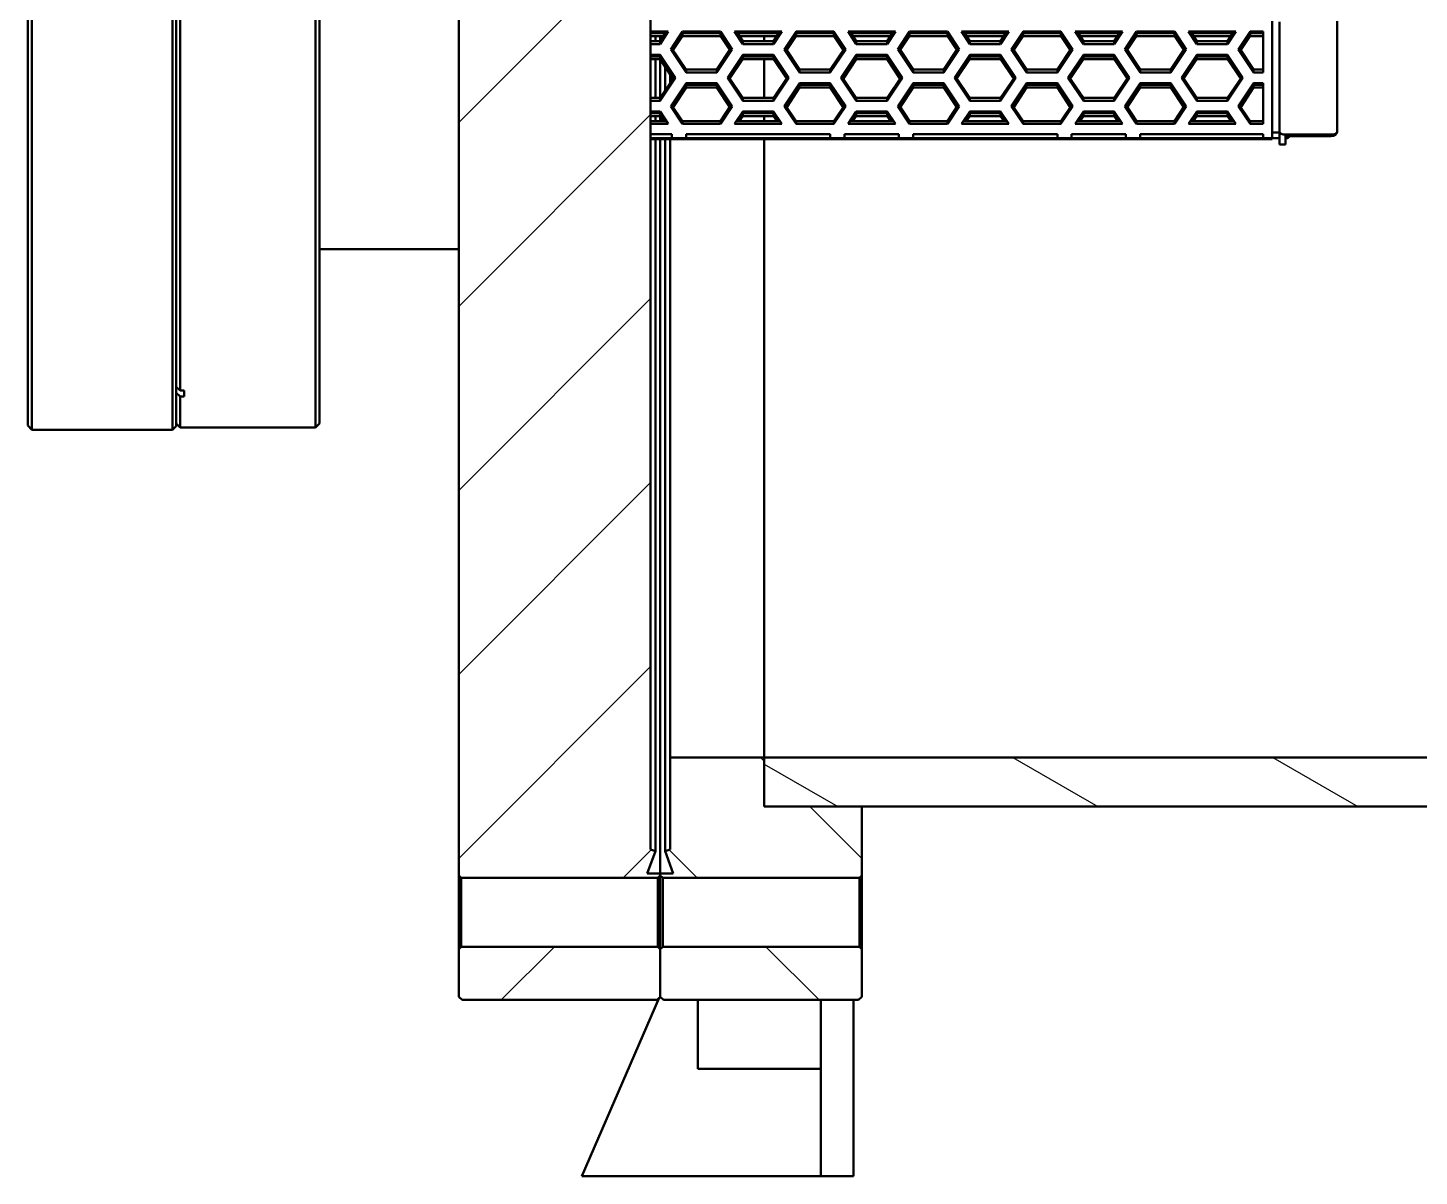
# Model space of a CAD drawing. Header units: millimetres. Extents: x 0 to 420, y 0 to 297.
# Drawn here: x 197.85 to 231.81, y 191.63 to 219.65 of the extents above; entities that cross this region are included whole.
import ezdxf

# ---------------------------------------------------------------- set-up
doc = ezdxf.new("R2010")
doc.units = ezdxf.units.MM
doc.header["$LTSCALE"] = 0.75
doc.layers.add('Hatching', color=7, linetype='Continuous', lineweight=25)
doc.layers.add('Visible', color=7, linetype='Continuous', lineweight=50)

msp = doc.modelspace()

# ---------------------------------------------------------------- hatches: boundary and pattern name
at = {"layer": 'Hatching'}
h = msp.add_hatch(dxfattribs=at)
h.set_pattern_fill('ANSI31', color=256, angle=105, style=0)
h.paths.add_polyline_path([(244.6857, 200.651), (244.6857, 201.851), (215.8257, 201.851), (215.8257, 200.651), (218.2057, 200.651)], flags=0)
h.paths.add_polyline_path([(265.8857, 201.851), (265.8857, 200.651), (292.3657, 200.651), (294.7457, 200.651), (294.7457, 201.851)], flags=0)
h.paths.add_polyline_path([(224.2857, 252.711), (224.2857, 250.331), (224.2857, 241.851), (218.2057, 241.851), (215.8257, 241.851), (215.8257, 240.651), (225.0857, 240.651), (225.0857, 252.711)], flags=0)
h.paths.add_polyline_path([(262.2857, 241.851), (262.2857, 250.331), (262.2857, 252.711), (261.4857, 252.711), (261.4857, 240.651), (294.7457, 240.651), (294.7457, 241.851), (292.3657, 241.851)], flags=0)
h = msp.add_hatch(dxfattribs=at)
h.set_pattern_fill('ANSI31', color=256, style=0)
h.paths.add_polyline_path([(208.3657, 245.331), (208.4257, 245.271), (213.2257, 245.271), (213.2857, 245.331), (213.2857, 246.491), (213.2057, 246.571), (208.4457, 246.571), (208.3657, 246.491)], flags=0)
h.paths.add_polyline_path([(208.4257, 197.231), (208.3657, 197.171), (208.3657, 196.011), (208.4457, 195.931), (213.2057, 195.931), (213.2857, 196.011), (213.2857, 197.171), (213.2257, 197.231)], flags=0)
h.paths.add_polyline_path([(213.0457, 242.8973), (213.1657, 242.941), (212.9673, 243.486), (213.2857, 243.486), (213.2857, 243.531), (213.2257, 243.591), (208.4257, 243.591), (208.3657, 243.531), (208.3657, 198.971), (208.4257, 198.911), (213.2257, 198.911), (213.2857, 198.971), (213.2857, 199.016), (212.9673, 199.016), (213.1657, 199.561), (213.0457, 199.6047)], flags=0)
h = msp.add_hatch(dxfattribs=at)
h.set_pattern_fill('ANSI31', color=256, angle=90, style=0)
h.paths.add_polyline_path([(218.2057, 197.171), (218.1457, 197.231), (213.3457, 197.231), (213.2857, 197.171), (213.2857, 196.011), (213.3657, 195.931), (218.1257, 195.931), (218.2057, 196.011)], flags=0)
h.paths.add_polyline_path([(218.1457, 245.271), (218.2057, 245.331), (218.2057, 246.491), (218.1257, 246.571), (213.3657, 246.571), (213.2857, 246.491), (213.2857, 245.331), (213.3457, 245.271)], flags=0)
h.paths.add_polyline_path([(213.5257, 240.651), (215.8257, 240.651), (215.8257, 241.851), (218.2057, 241.851), (218.2057, 243.531), (218.1457, 243.591), (213.3457, 243.591), (213.2857, 243.531), (213.2857, 243.486), (213.6041, 243.486), (213.4057, 242.941), (213.5257, 242.8973)], flags=0)
h.paths.add_polyline_path([(215.8257, 201.851), (213.5257, 201.851), (213.5257, 199.6047), (213.4057, 199.561), (213.6041, 199.016), (213.2857, 199.016), (213.2857, 198.971), (213.3457, 198.911), (218.1457, 198.911), (218.2057, 198.971), (218.2057, 200.651), (215.8257, 200.651)], flags=0)

# ---------------------------------------------------------------- linework, layer by layer
at = {"layer": 'Visible', "extrusion": (1, -2e-16, 0)}
for p, q in [((208.3657, 243.531), (208.3657, 198.971)), ((213.0457, 199.6047), (213.0457, 242.8973)), ((197.8457, 232.5479), (197.8457, 209.9541)), ((197.9457, 232.659), (197.9457, 209.843)), ((201.3757, 232.6571), (201.3757, 209.8448)), ((201.4657, 232.5671), (201.4657, 209.9349)), ((201.5657, 210.8036), (201.5657, 232.601)), ((204.8657, 232.601), (204.8657, 209.901)), ((204.9657, 210.001), (204.9657, 232.501)), ((228.2264, 217.0297), (228.2264, 219.8212)), ((228.4064, 217.1197), (228.4064, 219.8012)), ((229.8074, 217.1197), (229.8074, 219.8178)), ((213.0457, 219.5614), (213.4821, 219.5614)), ((213.4084, 219.5208), (213.0457, 219.5208)), ((213.3617, 219.4508), (213.0457, 219.4508)), ((213.1657, 219.4508), (213.1657, 219.3283)), ((213.4821, 219.5614), (213.28, 219.2583)), ((213.4354, 219.5614), (213.28, 219.3283)), ((213.2857, 219.4508), (213.2857, 219.3368)), ((213.2857, 219.3368), (213.2857, 219.4508)), ((213.8285, 219.5614), (213.5398, 219.1284)), ((213.8285, 219.5208), (213.5767, 219.1431)), ((213.8285, 219.4508), (213.6, 219.1081)), ((214.7523, 219.5614), (213.8285, 219.5614)), ((214.7523, 219.5208), (213.8285, 219.5208)), ((213.8285, 219.4508), (213.8285, 219.5208)), ((214.7523, 219.4508), (213.8285, 219.4508)), ((215.0409, 219.1284), (214.7523, 219.5614)), ((214.7523, 219.4508), (214.7523, 219.5208)), ((215.0041, 219.1431), (214.7523, 219.5208)), ((214.9807, 219.1081), (214.7523, 219.4508)), ((215.0987, 219.5614), (215.3007, 219.2583)), ((216.2534, 219.5614), (215.0987, 219.5614)), ((215.1453, 219.5614), (215.3007, 219.3283)), ((216.1796, 219.5208), (215.1724, 219.5208)), ((216.133, 219.4508), (215.2191, 219.4508)), ((215.8257, 219.3283), (215.8257, 219.4508)), ((215.8257, 219.4508), (215.8257, 219.3283)), ((216.0513, 219.2583), (216.2534, 219.5614)), ((216.0513, 219.3283), (216.2067, 219.5614)), ((216.5998, 219.5614), (216.3111, 219.1284)), ((216.5998, 219.5208), (216.348, 219.1431)), ((216.5998, 219.4508), (216.3713, 219.1081)), ((217.5235, 219.5614), (216.5998, 219.5614)), ((216.5998, 219.4508), (216.5998, 219.5208)), ((217.5235, 219.5208), (216.5998, 219.5208)), ((217.5235, 219.4508), (216.5998, 219.4508)), ((217.8122, 219.1284), (217.5235, 219.5614)), ((217.5235, 219.4508), (217.5235, 219.5208)), ((217.7754, 219.1431), (217.5235, 219.5208)), ((217.752, 219.1081), (217.5235, 219.4508)), ((217.87, 219.5614), (218.072, 219.2583)), ((219.0247, 219.5614), (217.87, 219.5614)), ((217.9166, 219.5614), (218.072, 219.3283)), ((218.9509, 219.5208), (217.9437, 219.5208)), ((218.9043, 219.4508), (217.9904, 219.4508)), ((218.8226, 219.2583), (219.0247, 219.5614)), ((218.8226, 219.3283), (218.978, 219.5614)), ((219.3711, 219.5614), (219.0824, 219.1284)), ((219.3711, 219.5208), (219.1193, 219.1431)), ((219.3711, 219.4508), (219.1426, 219.1081)), ((220.2948, 219.5614), (219.3711, 219.5614)), ((219.3711, 219.4508), (219.3711, 219.5208)), ((220.2948, 219.5208), (219.3711, 219.5208)), ((220.2948, 219.4508), (219.3711, 219.4508)), ((220.5835, 219.1284), (220.2948, 219.5614)), ((220.2948, 219.4508), (220.2948, 219.5208)), ((220.5466, 219.1431), (220.2948, 219.5208)), ((220.5233, 219.1081), (220.2948, 219.4508)), ((220.6412, 219.5614), (220.8433, 219.2583)), ((221.7959, 219.5614), (220.6412, 219.5614)), ((220.6879, 219.5614), (220.8433, 219.3283)), ((221.7222, 219.5208), (220.715, 219.5208)), ((221.6755, 219.4508), (220.7616, 219.4508)), ((221.5939, 219.2583), (221.7959, 219.5614)), ((221.5939, 219.3283), (221.7493, 219.5614)), ((221.8537, 219.1284), (222.1423, 219.5614)), ((221.8905, 219.1431), (222.1423, 219.5208)), ((221.9139, 219.1081), (222.1423, 219.4508)), ((222.1423, 219.5614), (223.0661, 219.5614)), ((222.1423, 219.5208), (223.0661, 219.5208)), ((222.1423, 219.4508), (222.1423, 219.5208)), ((222.1423, 219.4508), (223.0661, 219.4508)), ((223.0661, 219.5614), (223.3548, 219.1284)), ((223.0661, 219.4508), (223.0661, 219.5208)), ((223.0661, 219.5208), (223.3179, 219.1431)), ((223.0661, 219.4508), (223.2946, 219.1081)), ((223.4125, 219.5614), (224.5672, 219.5614)), ((223.6146, 219.2583), (223.4125, 219.5614)), ((223.6146, 219.3283), (223.4592, 219.5614)), ((223.4863, 219.5208), (224.4935, 219.5208)), ((223.5329, 219.4508), (224.4468, 219.4508)), ((224.5672, 219.5614), (224.3651, 219.2583)), ((224.5206, 219.5614), (224.3651, 219.3283)), ((224.625, 219.1284), (224.9136, 219.5614)), ((224.6618, 219.1431), (224.9136, 219.5208)), ((224.6852, 219.1081), (224.9136, 219.4508)), ((224.9136, 219.5614), (225.8374, 219.5614)), ((224.9136, 219.5208), (225.8374, 219.5208)), ((224.9136, 219.4508), (224.9136, 219.5208)), ((224.9136, 219.4508), (225.8374, 219.4508)), ((225.8374, 219.5614), (226.1261, 219.1284)), ((225.8374, 219.5208), (226.0892, 219.1431)), ((225.8374, 219.4508), (225.8374, 219.5208)), ((225.8374, 219.4508), (226.0659, 219.1081)), ((226.1838, 219.5614), (227.3385, 219.5614)), ((226.3859, 219.2583), (226.1838, 219.5614)), ((226.3859, 219.3283), (226.2305, 219.5614)), ((226.2575, 219.5208), (227.2648, 219.5208)), ((226.3042, 219.4508), (227.2181, 219.4508)), ((227.2918, 219.5614), (227.1364, 219.3283)), ((227.3385, 219.5614), (227.1364, 219.2583)), ((227.3962, 219.1284), (227.6849, 219.5614)), ((227.4331, 219.1431), (227.6849, 219.5208)), ((227.4564, 219.1081), (227.6849, 219.4508)), ((227.6849, 219.5614), (228.0056, 219.5614)), ((227.6849, 219.5208), (228.0056, 219.5208)), ((227.6849, 219.4508), (227.6849, 219.5208)), ((227.6849, 219.4508), (228.0056, 219.4508)), ((228.0056, 219.5614), (228.0056, 218.5655)), ((213.28, 219.3283), (213.0457, 219.3283)), ((213.28, 219.2583), (213.0457, 219.2583)), ((213.28, 219.2583), (213.28, 219.3283)), ((213.5398, 219.1284), (213.9151, 218.5655)), ((213.5632, 219.1634), (213.9151, 218.6355)), ((214.6657, 218.6355), (215.0176, 219.1634)), ((214.6657, 218.5655), (215.0409, 219.1284)), ((215.3007, 219.3283), (216.0513, 219.3283)), ((215.3007, 219.2583), (215.3007, 219.3283)), ((215.3007, 219.2583), (216.0513, 219.2583)), ((216.0513, 219.2583), (216.0513, 219.3283)), ((216.3111, 219.1284), (216.6864, 218.5655)), ((216.3344, 219.1634), (216.6864, 218.6355)), ((217.4369, 218.6355), (217.7889, 219.1634)), ((217.4369, 218.5655), (217.8122, 219.1284)), ((218.072, 219.3283), (218.8226, 219.3283)), ((218.072, 219.2583), (218.072, 219.3283)), ((218.072, 219.2583), (218.8226, 219.2583)), ((218.8226, 219.2583), (218.8226, 219.3283)), ((219.0824, 219.1284), (219.4577, 218.5655)), ((219.1057, 219.1634), (219.4577, 218.6355)), ((220.2082, 218.6355), (220.5602, 219.1634)), ((220.2082, 218.5655), (220.5835, 219.1284)), ((220.8433, 219.3283), (221.5939, 219.3283)), ((220.8433, 219.2583), (220.8433, 219.3283)), ((220.8433, 219.2583), (221.5939, 219.2583)), ((221.5939, 219.2583), (221.5939, 219.3283)), ((222.229, 218.5655), (221.8537, 219.1284)), ((222.229, 218.6355), (221.877, 219.1634)), ((223.3315, 219.1634), (222.9795, 218.6355)), ((223.3548, 219.1284), (222.9795, 218.5655)), ((224.3651, 219.3283), (223.6146, 219.3283)), ((223.6146, 219.2583), (223.6146, 219.3283)), ((224.3651, 219.2583), (223.6146, 219.2583)), ((224.3651, 219.2583), (224.3651, 219.3283)), ((225.0002, 218.5655), (224.625, 219.1284)), ((225.0002, 218.6355), (224.6483, 219.1634)), ((226.1027, 219.1634), (225.7508, 218.6355)), ((226.1261, 219.1284), (225.7508, 218.5655)), ((227.1364, 219.3283), (226.3859, 219.3283)), ((226.3859, 219.2583), (226.3859, 219.3283)), ((227.1364, 219.2583), (226.3859, 219.2583)), ((227.1364, 219.2583), (227.1364, 219.3283)), ((227.7715, 218.5655), (227.3962, 219.1284)), ((227.7715, 218.6355), (227.4196, 219.1634)), ((213.0457, 218.9985), (213.28, 218.9985)), ((213.28, 218.9579), (213.0457, 218.9579)), ((213.28, 218.8879), (213.0457, 218.8879)), ((213.1657, 218.8879), (213.1657, 217.9427)), ((213.28, 218.9985), (213.6553, 218.4356)), ((213.28, 218.8879), (213.28, 218.9579)), ((213.6184, 218.4503), (213.28, 218.9579)), ((213.5951, 218.4153), (213.28, 218.8879)), ((213.2857, 218.8794), (213.2857, 217.9512)), ((213.2857, 217.9512), (213.2857, 218.8794)), ((214.9255, 218.4356), (215.3007, 218.9985)), ((215.3007, 218.9579), (214.9623, 218.4503)), ((215.3007, 218.8879), (214.9857, 218.4153)), ((215.3007, 218.9985), (216.0513, 218.9985)), ((215.3007, 218.8879), (215.3007, 218.9579)), ((216.0513, 218.9579), (215.3007, 218.9579)), ((216.0513, 218.8879), (215.3007, 218.8879)), ((215.8257, 217.9427), (215.8257, 218.8879)), ((215.8257, 218.8879), (215.8257, 217.9427)), ((216.0513, 218.9985), (216.4266, 218.4356)), ((216.0513, 218.8879), (216.0513, 218.9579)), ((216.3897, 218.4503), (216.0513, 218.9579)), ((216.3664, 218.4153), (216.0513, 218.8879)), ((218.072, 218.9985), (217.6968, 218.4356)), ((217.7336, 218.4503), (218.072, 218.9579)), ((217.757, 218.4153), (218.072, 218.8879)), ((218.8226, 218.9985), (218.072, 218.9985)), ((218.072, 218.8879), (218.072, 218.9579)), ((218.072, 218.9579), (218.8226, 218.9579)), ((218.072, 218.8879), (218.8226, 218.8879)), ((219.1979, 218.4356), (218.8226, 218.9985)), ((218.8226, 218.9579), (219.161, 218.4503)), ((218.8226, 218.8879), (218.8226, 218.9579)), ((218.8226, 218.8879), (219.1377, 218.4153)), ((220.468, 218.4356), (220.8433, 218.9985)), ((220.8433, 218.9579), (220.5049, 218.4503)), ((220.8433, 218.8879), (220.5282, 218.4153)), ((220.8433, 218.9985), (221.5939, 218.9985)), ((220.8433, 218.8879), (220.8433, 218.9579)), ((221.5939, 218.9579), (220.8433, 218.9579)), ((221.5939, 218.8879), (220.8433, 218.8879)), ((221.5939, 218.9985), (221.9691, 218.4356)), ((221.9323, 218.4503), (221.5939, 218.9579)), ((221.5939, 218.8879), (221.5939, 218.9579)), ((221.9089, 218.4153), (221.5939, 218.8879)), ((223.6146, 218.9985), (223.2393, 218.4356)), ((223.2762, 218.4503), (223.6146, 218.9579)), ((223.2995, 218.4153), (223.6146, 218.8879)), ((224.3651, 218.9985), (223.6146, 218.9985)), ((223.6146, 218.9579), (224.3651, 218.9579)), ((223.6146, 218.8879), (223.6146, 218.9579)), ((223.6146, 218.8879), (224.3651, 218.8879)), ((224.7404, 218.4356), (224.3651, 218.9985)), ((224.3651, 218.8879), (224.3651, 218.9579)), ((224.3651, 218.9579), (224.7036, 218.4503)), ((224.3651, 218.8879), (224.6802, 218.4153)), ((226.0106, 218.4356), (226.3859, 218.9985)), ((226.3859, 218.9579), (226.0475, 218.4503)), ((226.3859, 218.8879), (226.0708, 218.4153)), ((226.3859, 218.9985), (227.1364, 218.9985)), ((226.3859, 218.8879), (226.3859, 218.9579)), ((227.1364, 218.9579), (226.3859, 218.9579)), ((227.1364, 218.8879), (226.3859, 218.8879)), ((227.1364, 218.9985), (227.5117, 218.4356)), ((227.1364, 218.8879), (227.1364, 218.9579)), ((227.4748, 218.4503), (227.1364, 218.9579)), ((227.4515, 218.4153), (227.1364, 218.8879)), ((213.632, 218.4706), (213.28, 217.9427)), ((213.6553, 218.4356), (213.28, 217.8727)), ((213.4057, 218.1312), (213.4057, 218.6994)), ((213.5257, 218.5194), (213.5257, 218.3112)), ((213.9151, 218.5655), (213.9151, 218.6355)), ((213.9151, 218.6355), (214.6657, 218.6355)), ((213.9151, 218.5655), (214.6657, 218.5655)), ((214.6657, 218.5655), (214.6657, 218.6355)), ((215.3007, 217.8727), (214.9255, 218.4356)), ((215.3007, 217.9427), (214.9488, 218.4706)), ((216.4032, 218.4706), (216.0513, 217.9427)), ((216.4266, 218.4356), (216.0513, 217.8727)), ((216.6864, 218.6355), (217.4369, 218.6355)), ((216.6864, 218.5655), (216.6864, 218.6355)), ((216.6864, 218.5655), (217.4369, 218.5655)), ((217.4369, 218.5655), (217.4369, 218.6355)), ((217.6968, 218.4356), (218.072, 217.8727)), ((217.7201, 218.4706), (218.072, 217.9427)), ((218.8226, 217.9427), (219.1745, 218.4706)), ((218.8226, 217.8727), (219.1979, 218.4356)), ((219.4577, 218.6355), (220.2082, 218.6355)), ((219.4577, 218.5655), (219.4577, 218.6355)), ((219.4577, 218.5655), (220.2082, 218.5655)), ((220.2082, 218.5655), (220.2082, 218.6355)), ((220.8433, 217.8727), (220.468, 218.4356)), ((220.8433, 217.9427), (220.4914, 218.4706)), ((221.9458, 218.4706), (221.5939, 217.9427)), ((221.9691, 218.4356), (221.5939, 217.8727)), ((222.9795, 218.6355), (222.229, 218.6355)), ((222.229, 218.5655), (222.229, 218.6355)), ((222.9795, 218.5655), (222.229, 218.5655)), ((222.9795, 218.5655), (222.9795, 218.6355)), ((223.2393, 218.4356), (223.6146, 217.8727)), ((223.2626, 218.4706), (223.6146, 217.9427)), ((224.3651, 217.9427), (224.7171, 218.4706)), ((224.3651, 217.8727), (224.7404, 218.4356)), ((225.7508, 218.6355), (225.0002, 218.6355)), ((225.0002, 218.5655), (225.0002, 218.6355)), ((225.7508, 218.5655), (225.0002, 218.5655)), ((225.7508, 218.5655), (225.7508, 218.6355)), ((226.3859, 217.8727), (226.0106, 218.4356)), ((226.3859, 217.9427), (226.0339, 218.4706)), ((227.4884, 218.4706), (227.1364, 217.9427)), ((227.5117, 218.4356), (227.1364, 217.8727)), ((228.0056, 218.6355), (227.7715, 218.6355)), ((227.7715, 218.5655), (227.7715, 218.6355)), ((228.0056, 218.5655), (227.7715, 218.5655)), ((213.5398, 217.7428), (213.9151, 218.3057)), ((213.5767, 217.7575), (213.9151, 218.2651)), ((213.6, 217.7225), (213.9151, 218.1951)), ((213.9151, 218.3057), (214.6657, 218.3057)), ((213.9151, 218.2651), (214.6657, 218.2651)), ((213.9151, 218.1951), (213.9151, 218.2651)), ((213.9151, 218.1951), (214.6657, 218.1951)), ((214.6657, 218.3057), (215.0409, 217.7428)), ((214.6657, 218.2651), (215.0041, 217.7575)), ((214.6657, 218.1951), (214.6657, 218.2651)), ((214.6657, 218.1951), (214.9807, 217.7225)), ((216.3111, 217.7428), (216.6864, 218.3057)), ((216.348, 217.7575), (216.6864, 218.2651)), ((216.3713, 217.7225), (216.6864, 218.1951)), ((216.6864, 218.3057), (217.4369, 218.3057)), ((216.6864, 218.2651), (217.4369, 218.2651)), ((216.6864, 218.1951), (216.6864, 218.2651)), ((216.6864, 218.1951), (217.4369, 218.1951)), ((217.4369, 218.3057), (217.8122, 217.7428)), ((217.4369, 218.2651), (217.7754, 217.7575)), ((217.4369, 218.1951), (217.4369, 218.2651)), ((217.4369, 218.1951), (217.752, 217.7225)), ((219.0824, 217.7428), (219.4577, 218.3057)), ((219.1193, 217.7575), (219.4577, 218.2651)), ((219.1426, 217.7225), (219.4577, 218.1951)), ((219.4577, 218.3057), (220.2082, 218.3057)), ((219.4577, 218.2651), (220.2082, 218.2651)), ((219.4577, 218.1951), (219.4577, 218.2651)), ((219.4577, 218.1951), (220.2082, 218.1951)), ((220.2082, 218.3057), (220.5835, 217.7428)), ((220.2082, 218.2651), (220.5466, 217.7575)), ((220.2082, 218.1951), (220.2082, 218.2651)), ((220.2082, 218.1951), (220.5233, 217.7225)), ((222.229, 218.3057), (221.8537, 217.7428)), ((222.229, 218.2651), (221.8905, 217.7575)), ((222.229, 218.1951), (221.9139, 217.7225)), ((222.9795, 218.3057), (222.229, 218.3057)), ((222.9795, 218.2651), (222.229, 218.2651)), ((222.229, 218.1951), (222.229, 218.2651)), ((222.9795, 218.1951), (222.229, 218.1951)), ((223.3548, 217.7428), (222.9795, 218.3057)), ((222.9795, 218.1951), (222.9795, 218.2651)), ((223.3179, 217.7575), (222.9795, 218.2651)), ((223.2946, 217.7225), (222.9795, 218.1951)), ((225.0002, 218.3057), (224.625, 217.7428)), ((225.0002, 218.2651), (224.6618, 217.7575)), ((225.0002, 218.1951), (224.6852, 217.7225)), ((225.7508, 218.3057), (225.0002, 218.3057)), ((225.0002, 218.1951), (225.0002, 218.2651)), ((225.7508, 218.2651), (225.0002, 218.2651)), ((225.7508, 218.1951), (225.0002, 218.1951)), ((226.1261, 217.7428), (225.7508, 218.3057)), ((226.0892, 217.7575), (225.7508, 218.2651)), ((225.7508, 218.1951), (225.7508, 218.2651)), ((226.0659, 217.7225), (225.7508, 218.1951)), ((227.7715, 218.3057), (227.3962, 217.7428)), ((227.7715, 218.2651), (227.4331, 217.7575)), ((227.7715, 218.1951), (227.4564, 217.7225)), ((228.0056, 218.3057), (227.7715, 218.3057)), ((228.0056, 218.2651), (227.7715, 218.2651)), ((227.7715, 218.1951), (227.7715, 218.2651)), ((228.0056, 218.1951), (227.7715, 218.1951)), ((228.0056, 217.3097), (228.0056, 218.3057)), ((213.28, 217.9427), (213.0457, 217.9427)), ((213.28, 217.8727), (213.0457, 217.8727)), ((213.28, 217.8727), (213.28, 217.9427)), ((213.8285, 217.3097), (213.5398, 217.7428)), ((213.8285, 217.3797), (213.5632, 217.7778)), ((215.0176, 217.7778), (214.7523, 217.3797)), ((215.0409, 217.7428), (214.7523, 217.3097)), ((216.0513, 217.9427), (215.3007, 217.9427)), ((215.3007, 217.8727), (215.3007, 217.9427)), ((216.0513, 217.8727), (215.3007, 217.8727)), ((216.0513, 217.8727), (216.0513, 217.9427)), ((216.5998, 217.3097), (216.3111, 217.7428)), ((216.5998, 217.3797), (216.3344, 217.7778)), ((217.7889, 217.7778), (217.5235, 217.3797)), ((217.8122, 217.7428), (217.5235, 217.3097)), ((218.072, 217.8727), (218.072, 217.9427)), ((218.072, 217.9427), (218.8226, 217.9427)), ((218.072, 217.8727), (218.8226, 217.8727)), ((218.8226, 217.8727), (218.8226, 217.9427)), ((219.3711, 217.3097), (219.0824, 217.7428)), ((219.3711, 217.3797), (219.1057, 217.7778)), ((220.5602, 217.7778), (220.2948, 217.3797)), ((220.5835, 217.7428), (220.2948, 217.3097)), ((221.5939, 217.9427), (220.8433, 217.9427)), ((220.8433, 217.8727), (220.8433, 217.9427)), ((221.5939, 217.8727), (220.8433, 217.8727)), ((221.5939, 217.8727), (221.5939, 217.9427)), ((221.8537, 217.7428), (222.1423, 217.3097)), ((221.877, 217.7778), (222.1423, 217.3797)), ((223.0661, 217.3797), (223.3315, 217.7778)), ((223.0661, 217.3097), (223.3548, 217.7428)), ((223.6146, 217.9427), (224.3651, 217.9427)), ((223.6146, 217.8727), (223.6146, 217.9427)), ((223.6146, 217.8727), (224.3651, 217.8727)), ((224.3651, 217.8727), (224.3651, 217.9427)), ((224.625, 217.7428), (224.9136, 217.3097)), ((224.6483, 217.7778), (224.9136, 217.3797)), ((225.8374, 217.3797), (226.1027, 217.7778)), ((225.8374, 217.3097), (226.1261, 217.7428)), ((227.1364, 217.9427), (226.3859, 217.9427)), ((226.3859, 217.8727), (226.3859, 217.9427)), ((227.1364, 217.8727), (226.3859, 217.8727)), ((227.1364, 217.8727), (227.1364, 217.9427)), ((227.3962, 217.7428), (227.6849, 217.3097)), ((227.4196, 217.7778), (227.6849, 217.3797)), ((213.0457, 217.6129), (213.28, 217.6129)), ((213.28, 217.5723), (213.0457, 217.5723)), ((213.28, 217.5023), (213.0457, 217.5023)), ((213.1657, 217.5023), (213.1657, 217.3797)), ((213.28, 217.6129), (213.4821, 217.3097)), ((213.28, 217.5023), (213.28, 217.5723)), ((213.4084, 217.3797), (213.28, 217.5723)), ((213.3617, 217.3797), (213.28, 217.5023)), ((213.2857, 217.4938), (213.2857, 217.3797)), ((213.2857, 217.3797), (213.2857, 217.4938)), ((215.0987, 217.3097), (215.3007, 217.6129)), ((215.1724, 217.3797), (215.3007, 217.5723)), ((215.2191, 217.3797), (215.3007, 217.5023)), ((215.3007, 217.6129), (216.0513, 217.6129)), ((215.3007, 217.5723), (216.0513, 217.5723)), ((215.3007, 217.5023), (215.3007, 217.5723)), ((215.3007, 217.5023), (216.0513, 217.5023)), ((215.8257, 217.3797), (215.8257, 217.5023)), ((215.8257, 217.5023), (215.8257, 217.3797)), ((216.0513, 217.6129), (216.2534, 217.3097)), ((216.0513, 217.5023), (216.0513, 217.5723)), ((216.0513, 217.5723), (216.1796, 217.3797)), ((216.0513, 217.5023), (216.133, 217.3797)), ((217.87, 217.3097), (218.072, 217.6129)), ((217.9437, 217.3797), (218.072, 217.5723)), ((217.9904, 217.3797), (218.072, 217.5023)), ((218.072, 217.6129), (218.8226, 217.6129)), ((218.072, 217.5023), (218.072, 217.5723)), ((218.072, 217.5723), (218.8226, 217.5723)), ((218.072, 217.5023), (218.8226, 217.5023)), ((218.8226, 217.6129), (219.0247, 217.3097)), ((218.8226, 217.5723), (218.9509, 217.3797)), ((218.8226, 217.5023), (218.8226, 217.5723)), ((218.8226, 217.5023), (218.9043, 217.3797)), ((220.6412, 217.3097), (220.8433, 217.6129)), ((220.715, 217.3797), (220.8433, 217.5723)), ((220.7616, 217.3797), (220.8433, 217.5023)), ((220.8433, 217.6129), (221.5939, 217.6129)), ((220.8433, 217.5723), (221.5939, 217.5723)), ((220.8433, 217.5023), (220.8433, 217.5723)), ((220.8433, 217.5023), (221.5939, 217.5023)), ((221.5939, 217.6129), (221.7959, 217.3097)), ((221.5939, 217.5723), (221.7222, 217.3797)), ((221.5939, 217.5023), (221.5939, 217.5723)), ((221.5939, 217.5023), (221.6755, 217.3797)), ((223.6146, 217.6129), (223.4125, 217.3097)), ((223.6146, 217.5723), (223.4863, 217.3797)), ((223.6146, 217.5023), (223.5329, 217.3797)), ((224.3651, 217.6129), (223.6146, 217.6129)), ((223.6146, 217.5023), (223.6146, 217.5723)), ((224.3651, 217.5723), (223.6146, 217.5723)), ((224.3651, 217.5023), (223.6146, 217.5023)), ((224.5672, 217.3097), (224.3651, 217.6129)), ((224.3651, 217.5023), (224.3651, 217.5723)), ((224.4935, 217.3797), (224.3651, 217.5723)), ((224.4468, 217.3797), (224.3651, 217.5023)), ((226.3859, 217.6129), (226.1838, 217.3097)), ((226.3859, 217.5723), (226.2575, 217.3797)), ((226.3859, 217.5023), (226.3042, 217.3797)), ((227.1364, 217.6129), (226.3859, 217.6129)), ((226.3859, 217.5023), (226.3859, 217.5723)), ((227.1364, 217.5723), (226.3859, 217.5723)), ((227.1364, 217.5023), (226.3859, 217.5023)), ((227.3385, 217.3097), (227.1364, 217.6129)), ((227.2648, 217.3797), (227.1364, 217.5723)), ((227.1364, 217.5023), (227.1364, 217.5723)), ((227.2181, 217.3797), (227.1364, 217.5023)), ((213.4354, 217.3797), (213.0457, 217.3797)), ((213.4821, 217.3097), (213.0457, 217.3097)), ((213.0457, 217.0586), (213.5687, 217.0586)), ((213.5687, 217.0586), (213.5687, 217.0297)), ((214.7523, 217.3797), (213.8285, 217.3797)), ((213.8285, 217.3097), (213.8285, 217.3797)), ((214.7523, 217.3097), (213.8285, 217.3097)), ((213.9151, 217.0297), (213.9151, 217.0586)), ((213.9151, 217.0586), (217.4369, 217.0586)), ((214.7523, 217.3097), (214.7523, 217.3797)), ((216.2534, 217.3097), (215.0987, 217.3097)), ((216.2067, 217.3797), (215.1453, 217.3797)), ((217.5235, 217.3797), (216.5998, 217.3797)), ((216.5998, 217.3097), (216.5998, 217.3797)), ((217.5235, 217.3097), (216.5998, 217.3097)), ((217.4369, 217.0586), (217.4369, 217.0297)), ((217.5235, 217.3097), (217.5235, 217.3797)), ((217.7834, 217.0297), (217.7834, 217.0586)), ((217.7834, 217.0586), (219.1113, 217.0586)), ((219.0247, 217.3097), (217.87, 217.3097)), ((218.978, 217.3797), (217.9166, 217.3797)), ((219.1113, 217.0586), (219.1113, 217.0297)), ((220.2948, 217.3797), (219.3711, 217.3797)), ((219.3711, 217.3097), (219.3711, 217.3797)), ((220.2948, 217.3097), (219.3711, 217.3097)), ((219.4577, 217.0297), (219.4577, 217.0586)), ((219.4577, 217.0586), (222.9795, 217.0586)), ((220.2948, 217.3097), (220.2948, 217.3797)), ((221.7959, 217.3097), (220.6412, 217.3097)), ((221.7493, 217.3797), (220.6879, 217.3797)), ((222.1423, 217.3797), (223.0661, 217.3797)), ((222.1423, 217.3097), (222.1423, 217.3797)), ((222.1423, 217.3097), (223.0661, 217.3097)), ((222.9795, 217.0586), (222.9795, 217.0297)), ((223.0661, 217.3097), (223.0661, 217.3797)), ((223.3259, 217.0586), (224.6538, 217.0586)), ((223.3259, 217.0297), (223.3259, 217.0586)), ((223.4125, 217.3097), (224.5672, 217.3097)), ((223.4592, 217.3797), (224.5206, 217.3797)), ((224.6538, 217.0586), (224.6538, 217.0297)), ((224.9136, 217.3797), (225.8374, 217.3797)), ((224.9136, 217.3097), (224.9136, 217.3797)), ((224.9136, 217.3097), (225.8374, 217.3097)), ((225.0002, 217.0586), (228.0056, 217.0586)), ((225.0002, 217.0297), (225.0002, 217.0586)), ((225.8374, 217.3097), (225.8374, 217.3797)), ((226.1838, 217.3097), (227.3385, 217.3097)), ((226.2305, 217.3797), (227.2918, 217.3797)), ((227.6849, 217.3797), (228.0056, 217.3797)), ((227.6849, 217.3097), (227.6849, 217.3797)), ((227.6849, 217.3097), (228.0056, 217.3097)), ((228.0056, 217.0586), (228.0056, 217.0297)), ((228.4064, 217.0995), (228.2264, 217.0995)), ((228.4064, 217.1197), (228.4064, 217.0995)), ((228.4064, 216.9595), (228.4064, 217.0995)), ((228.5464, 217.0495), (228.5464, 216.806)), ((229.667, 217.0495), (228.5468, 217.0495)), ((228.5468, 217.0495), (228.5468, 217.0141)), ((229.8074, 217.1197), (229.8074, 217.1197)), ((213.5687, 216.9595), (213.0457, 216.9595)), ((228.2264, 216.9393), (213.0457, 216.9393)), ((213.1657, 216.9393), (213.1657, 199.561)), ((213.2857, 216.9393), (213.2857, 199.016)), ((213.2857, 199.016), (213.2857, 216.9393)), ((213.4057, 199.561), (213.4057, 216.9393)), ((213.5257, 216.9393), (213.5257, 201.851)), ((213.5687, 216.9595), (213.5687, 217.0297)), ((213.5687, 216.9595), (213.9151, 216.9595)), ((213.9151, 217.0297), (213.9151, 216.9595)), ((217.4369, 216.9595), (213.9151, 216.9595)), ((215.8257, 201.851), (215.8257, 216.9393)), ((215.8257, 216.9393), (215.8257, 201.851)), ((217.4369, 216.9595), (217.4369, 217.0297)), ((217.4369, 216.9595), (217.7834, 216.9595)), ((217.7834, 217.0297), (217.7834, 216.9595)), ((219.1113, 216.9595), (217.7834, 216.9595)), ((219.1113, 216.9595), (219.1113, 217.0297)), ((219.1113, 216.9595), (219.4577, 216.9595)), ((219.4577, 217.0297), (219.4577, 216.9595)), ((222.9795, 216.9595), (219.4577, 216.9595)), ((222.9795, 216.9595), (222.9795, 217.0297)), ((222.9795, 216.9595), (223.3259, 216.9595)), ((223.3259, 217.0297), (223.3259, 216.9595)), ((224.6538, 216.9595), (223.3259, 216.9595)), ((224.6538, 216.9595), (224.6538, 217.0297)), ((224.6538, 216.9595), (225.0002, 216.9595)), ((225.0002, 217.0297), (225.0002, 216.9595)), ((228.0056, 216.9595), (225.0002, 216.9595)), ((228.0056, 216.9595), (228.0056, 217.0297)), ((228.0056, 216.9595), (228.2264, 216.9595)), ((228.2264, 217.0297), (228.2264, 216.9595)), ((228.4064, 216.9595), (228.2264, 216.9595)), ((228.2264, 216.9393), (228.2264, 216.9595)), ((228.4064, 216.9595), (228.4064, 216.806)), ((228.5464, 216.806), (228.4064, 216.806)), ((228.6064, 216.9595), (228.5464, 216.9595)), ((228.5468, 217.0141), (229.667, 217.0141)), ((228.6064, 216.9595), (228.6064, 217.0141)), ((229.667, 217.0141), (228.6575, 217.0141)), ((208.3657, 214.251), (204.9657, 214.251)), ((201.5657, 210.8036), (201.4657, 210.896)), ((201.4657, 210.7462), (201.5657, 210.6538)), ((201.5657, 210.8036), (201.6657, 210.8036)), ((201.5657, 209.901), (201.5657, 210.6538)), ((201.6657, 210.6538), (201.5657, 210.6538)), ((201.6657, 210.8036), (201.6657, 210.6538)), ((197.8457, 209.9541), (197.9457, 209.843)), ((201.4657, 209.9349), (201.3757, 209.8448)), ((201.4657, 210.001), (201.5657, 209.901)), ((204.9657, 210.001), (204.8657, 209.901)), ((201.2657, 209.843), (197.9457, 209.843)), ((201.3757, 209.8448), (201.2657, 209.8448)), ((201.2657, 209.8448), (201.2657, 209.843)), ((201.5657, 209.901), (204.8657, 209.901)), ((215.8257, 201.851), (213.5257, 201.851)), ((213.5257, 201.851), (213.5257, 199.6047)), ((244.6857, 201.851), (215.8257, 201.851)), ((215.8257, 201.851), (215.8257, 200.651)), ((215.8257, 200.651), (215.8257, 201.851)), ((215.8257, 200.651), (244.6857, 200.651)), ((218.2057, 200.651), (215.8257, 200.651)), ((218.2057, 198.971), (218.2057, 200.651)), ((212.9673, 199.016), (213.1657, 199.561)), ((213.1657, 199.561), (213.0457, 199.6047)), ((213.5257, 199.6047), (213.4057, 199.561)), ((213.4057, 199.561), (213.6041, 199.016)), ((208.3657, 198.971), (208.4257, 198.911)), ((208.3657, 197.171), (208.3657, 198.971)), ((208.4257, 198.911), (213.2257, 198.911)), ((208.4257, 198.911), (208.4257, 197.231)), ((213.2857, 199.016), (212.9673, 199.016)), ((213.2257, 198.911), (213.2857, 198.971)), ((213.2257, 197.231), (213.2257, 198.911)), ((213.2857, 198.971), (213.2857, 199.016)), ((213.6041, 199.016), (213.2857, 199.016)), ((213.2857, 199.016), (213.2857, 198.971)), ((213.2857, 198.971), (213.2857, 197.171)), ((213.2857, 198.971), (213.3457, 198.911)), ((213.2857, 197.171), (213.2857, 198.971)), ((213.3457, 198.911), (218.1457, 198.911)), ((213.3457, 198.911), (213.3457, 197.231)), ((218.1457, 198.911), (218.2057, 198.971)), ((218.1457, 197.231), (218.1457, 198.911)), ((218.2057, 198.971), (218.2057, 197.171)), ((208.4257, 197.231), (208.3657, 197.171)), ((208.3657, 197.171), (208.3657, 196.011)), ((213.2257, 197.231), (208.4257, 197.231)), ((213.2857, 197.171), (213.2257, 197.231)), ((213.3457, 197.231), (213.2857, 197.171)), ((213.2857, 196.011), (213.2857, 197.171)), ((213.2857, 197.171), (213.2857, 196.011)), ((218.1457, 197.231), (213.3457, 197.231)), ((218.2057, 197.171), (218.1457, 197.231)), ((218.2057, 196.011), (218.2057, 197.171)), ((208.3657, 196.011), (208.4457, 195.931)), ((213.2057, 195.931), (213.2857, 196.011)), ((213.2857, 196.011), (213.3657, 195.931)), ((218.1257, 195.931), (218.2057, 196.011)), ((208.4457, 195.931), (213.2057, 195.931)), ((213.2579, 195.9832), (211.373, 191.6312)), ((213.3657, 195.931), (218.1257, 195.931)), ((214.2057, 195.931), (214.2057, 194.6316)), ((217.2057, 191.6312), (217.2057, 195.931)), ((218.0057, 191.6312), (218.0057, 195.931)), ((214.2057, 194.251), (214.2057, 194.6316)), ((214.2057, 194.251), (217.2057, 194.251)), ((216.4057, 191.6312), (211.373, 191.6312)), ((217.2057, 191.6312), (216.4057, 191.6312)), ((218.0057, 191.6312), (217.2057, 191.6312))]:
    msp.add_line(p, q, dxfattribs=at)
at = {"layer": 'Visible', "extrusion": (0, -2e-16, -1)}
msp.add_arc((-228.5464, 217.0999), 0.1404, 217.69808, 244.7004, dxfattribs=at)
for centre, major_axis, ratio, start_param, end_param in [((228.5468, 217.1197), (-0.1404, 0), 0.5000001, -1.5707963, -0.0000007), ((229.667, 217.1197), (0.1404, 0), 0.5000074, 0, 1.5707963), ((229.667, 217.1198), (-0.1404, 0), 0.7527685, 3.1421797, 4.7123891)]:
    msp.add_ellipse(centre, major_axis=major_axis, ratio=ratio, start_param=start_param, end_param=end_param, dxfattribs=at)
at = {"layer": 'Visible'}
msp.add_ellipse((229.667, 217.1198), major_axis=(0.1404, 0), ratio=0.7527714, start_param=4.7123757, end_param=6.2823785, dxfattribs=at)

doc.saveas('drawing.dxf')
